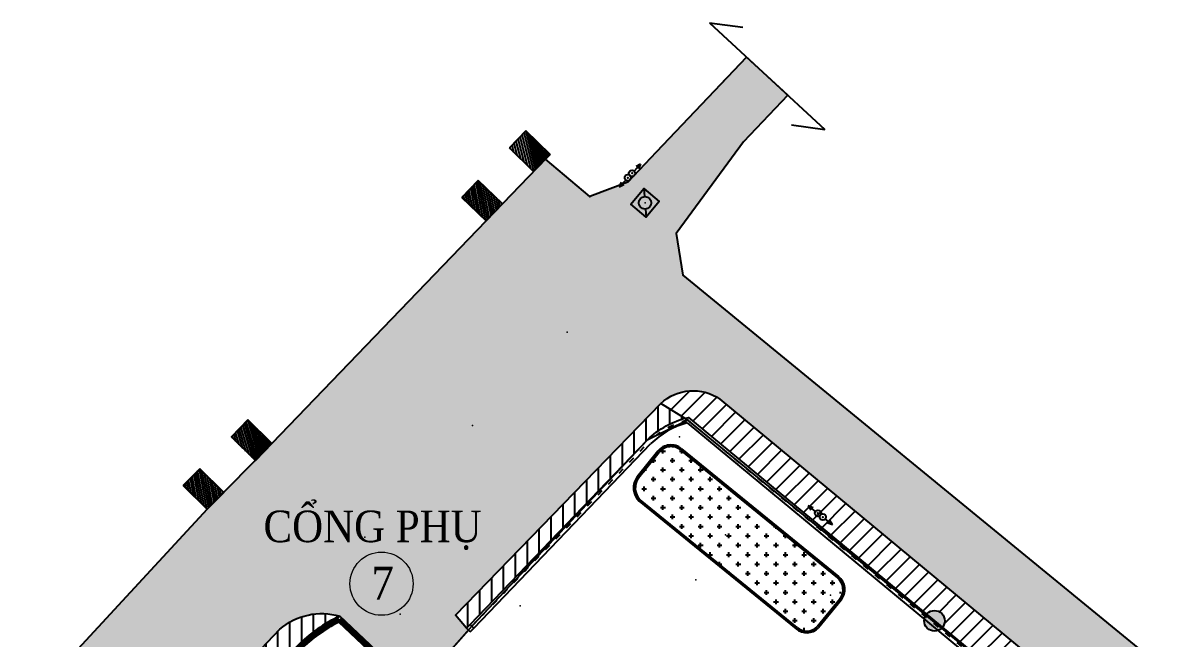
# Model space of a CAD drawing. Header units: millimetres. Extents: x 9937 to 183044, y 7127 to 109805.
# Drawn here: x 57213 to 124590, y 73303 to 109805 of the extents above; entities that cross this region are included whole.
import ezdxf

# ---------------------------------------------------------------- set-up
doc = ezdxf.new("R2010")
doc.units = ezdxf.units.MM
doc.header["$LTSCALE"] = 100
doc.linetypes.add('ACAD_ISO03W100', pattern=[30, 12, -18])
doc.layers.get('0').update_dxf_attribs({"lineweight": 9})
for name, color, linetype in [('0-khung', 7, 'Continuous'), ('BO VIA', 3, 'Continuous'), ('CAODO', 7, 'Continuous'), ('CHU', 2, 'Continuous'), ('GACH VIA HE', 3, 'Continuous'), ('HIEN', 7, 'Continuous')]:
    doc.layers.add(name, color=color, linetype=linetype)
doc.layers.add('CAY CAU', color=91, linetype='Continuous', lineweight=15)
doc.layers.add('diem', color=2, linetype='Continuous', lineweight=0)
doc.styles.add('1.5 mm Times New Roman', font='times.ttf', dxfattribs={"width": 0.9})
pattern_1 = [(103.1396731171385, (673534579.7650865, -1087301701.679338), (-121.7273493034106, -28.41570747958686), [])]
pattern_2 = [(103.8168283943983, (686355121.8685884, -1079249419.191502), (-121.383022268566, -29.85233499994269), [])]
pattern_3 = [(90, (-322361.6668058929, 1722250.069294074), (-704.8499999999998, 1.357e-13), [])]

# ---------------------------------------------------------------- blocks, each defined once
blk = doc.blocks.new('DDHT11')
for p, q in [((-0.6399861893150957, -0.0021021987777203), (-0.386764497263357, 0.0840682662092149)), ((0.9599585679825395, -0.0021021987777203), (0.7067368759308011, 0.0840682662092149)), ((-0.159986189333722, -0.0021021987777203), (-0.6399861893150957, -0.0021021987777203)), ((-0.6399861893150957, -0.0021021987777203), (-0.386764497263357, -0.088272663531825)), ((0.479958568001166, -0.0021021987777203), (0.9599585679825395, -0.0021021987777203)), ((0.9599585679825395, -0.0021021987777203), (0.7067368759308011, -0.088272663531825))]:
    blk.add_line(p, q)
for centre in [(0, 0), (0.319972378667444, 0)]:
    blk.add_circle(centre, 0.1599999999999995)
for p in [(0, 0), (0.319972378667444, 0)]:
    blk.add_point(p)
blk = doc.blocks.new('evtrter')
at = {"layer": 'diem'}
blk.add_point((457388.7079036913, -1670632.699559962), dxfattribs=at)
at = {"layer": 'GACH VIA HE'}
for p, q in [((445994.6312547059, -1663689.166590327), (447218.6149865482, -1662164.877146375)), ((448486.1398167661, -1662032.869735587), (457795.3099318443, -1669605.204225081)), ((448549.242407454, -1661955.293559808), (457858.4125225321, -1669527.628049302)), ((457926.9881296908, -1670869.567978306), (456593.3038774898, -1672517.54306729)), ((458004.7216312502, -1670932.476663996), (456667.0574554362, -1672585.369569892))]:
    blk.add_line(p, q, dxfattribs=at)
for points in [[(447140.8843808189, -1662101.964882444), (445916.89775315, -1663626.257904632)], [(446028.8757501556, -1665061.380345116), (455341.6069586416, -1672641.16043085)], [(455399.6968317283, -1672559.473944443), (446092.5624270135, -1664984.279281059)]]:
    blk.add_lwpolyline(points, dxfattribs=at)
for centre, radius, start, end in [((447918.2165005766, -1662731.055317598), 1000, 50.87414729215566, 141.0172154159501), ((447918.2165005766, -1662731.055317598), 900, 50.87414729215566, 141.0172154159501), ((446779.6987799651, -1664280.86617233), 1083.022435599559, 142.812361840521, 226.1107704100704), ((446780.2217683557, -1664281.022344373), 983.588170289463, 143.0060087401849, 225.642482182682), ((457227.3866156548, -1670303.389807092), 1000, 321.0172154159502, 50.87414729215566), ((457227.3866156548, -1670303.389807092), 900, 321.0172154159502, 50.87414729215566), ((455972.8608257792, -1671865.584157861), 999.9999999999275, 230.4427521099758, 313.9632335004259), ((455972.8608257792, -1671865.584157861), 899.9999999999275, 230.4427521099758, 313.5811429411888)]:
    blk.add_arc(centre, radius, start, end, dxfattribs=at)

msp = doc.modelspace()

# ---------------------------------------------------------------- hatches: boundary and pattern name
at = {"layer": 'BO VIA'}
h = msp.add_hatch(dxfattribs=at)
h.set_pattern_fill('AR-SAND', color=253, scale=44, style=0)
h.set_pattern_definition([(37.5, (-322361.6668058929, 1722250.069294074), (-70.4013770232981, 2153.418244249106), [0, -1698.752, 0, -1899.92, 0, -1816.1]), (7.499999999999999, (-322361.6668058929, 1722250.069294074), (1977.902445807212, 3154.030442500759), [0, -916.432, 0, -1531.112, 0, -586.7399999999999]), (327.5, (-323736.3148058928, 1722250.069294074), (3480.366429062416, 6.323612585600861), [0, -558.8, 0, -2011.68, 0, -2626.36]), (317.5, (-323736.3148058928, 1722250.069294074), (3359.648390878108, 980.8890223317511), [0, -279.4, 0, -1318.768, 0, -1508.76])])
h.paths.add_polyline_path([(98580.53283321648, 87480.9768493378), (119698.9112234845, 69990.46744665992), (140910.9928457882, 52667.78147583478), (162335.4498863198, 35029.43479826138, -0.1157157580870133), (163291.1343570807, 33898.35300872452, -0.1383604153416162), (163630.0176239893, 31726.46229260811, -0.079783906374194), (163019.0315728514, 28723.48816462839, -0.0983745176155972), (161045.7386053276, 25863.20057628909, -0.2164462790111767), (157981.2426257123, 23991.85389796202), (140413.9787755097, 23560.79611127964), (119843.3064036565, 23506.91501100105), (98996.94475182291, 23613.77413837006), (62558.66646833333, 23275.81447444321), (53216.24194138503, 23149.12998565077), (31022.71455399215, 22715.68782534473, -0.2020653777913407), (29180.16687616764, 23532.3120076363), (31654.25457568781, 28371.43951729336, -0.0227819444043218), (34060.41095794167, 31697.45522153168), (37409.8201340941, 36003.18015118549), (40477.71308032022, 39505.45339452941), (45582.11235543992, 45214.18714549462), (59000.17789995344, 59643.39921834087), (72462.40658821038, 73836.76681550639, -0.2566994672691996), (76021.20302917069, 74610.88559884136), (80587.33915142354, 70310.78456356958), (83655.01243177718, 73778.3571476352), (82898.25133442941, 74663.80637405557), (95076.49862250278, 87225.01933255394, -0.3570558508103294)], flags=16)
edge = h.paths.add_edge_path()
edge.add_line((9936.960591270705, 19140.06883670971), (11321.35000797757, 14486.31528983358))
edge.add_line((11321.35000797757, 14486.31528983358), (14588.87713927822, 14535.72465967317))
edge.add_line((14588.87713927822, 14535.72465967317), (31144.506719117, 14716.54088409315))
edge.add_line((31144.506719117, 14716.54088409315), (53348.58422184136, 15150.18908943981))
edge.add_line((53348.58422184136, 15150.18908943981), (62650.00023585354, 15276.31749745412))
edge.add_line((62650.00023585354, 15276.31749745412), (99013.53956677951, 15613.58396862098))
edge.add_line((99013.53956677951, 15613.58396862098), (119833.2796224562, 15506.86130457348))
edge.add_line((119833.2796224562, 15506.86130457348), (140522.589747956, 15561.053154669))
edge.add_line((140522.589747956, 15561.053154669), (158160.7096339884, 15993.84957542969))
edge.add_line((158160.7096339884, 15993.84957542969), (181622.9563332359, 16396.09424530016))
edge.add_line((181622.9563332359, 16396.09424530016), (183037.5699387886, 21151.44920890522))
edge.add_line((183037.5699387886, 21151.44920890522), (181972.4431422619, 24731.97181864898))
edge.add_arc((183705.2329887132, 30005.11986179557), 5550.554110798805, 222.3725409085557, 251.8091492645286, ccw=False)
edge.add_line((179604.60341328, 26264.33277590201), (167362.8415292576, 36529.76851778594))
edge.add_line((167362.8415292576, 36529.76851778594), (143601.5712274806, 56193.79749570624))
edge.add_line((143601.5712274806, 56193.79749570624), (122498.617517494, 73453.37167104823))
edge.add_line((122498.617517494, 73453.37167104823), (96388.28446533263, 94831.6235620163))
edge.add_line((96388.28446533263, 94831.6235620163), (95981.6693345051, 97301.35110467742))
edge.add_line((95981.6693345051, 97301.35110467742), (99972.03884671931, 102746.3981344574))
edge.add_line((99972.03884671931, 102746.3981344574), (102605.0241077911, 105516.1703359059))
edge.add_line((102605.0241077911, 105516.1703359059), (100163.752591066, 107769.8967999352))
edge.add_line((100163.752591066, 107769.8967999352), (94796.99152073899, 102124.3256512603))
edge.add_line((94796.99152073899, 102124.3256512603), (93123.82201968343, 100349.039527744))
edge.add_line((93123.82201968343, 100349.039527744), (90862.32733775792, 99504.53505516634))
edge.add_line((90862.32733775792, 99504.53505516634), (88222.00302591699, 101710.6031700817))
edge.add_line((88222.00302591699, 101710.6031700817), (71999.19443597196, 84850.27692186063))
edge.add_line((71999.19443597196, 84850.27692186063), (68162.07122468046, 80955.55662041808))
edge.add_line((68162.07122468046, 80955.55662041808), (47746.87694204371, 58893.47218842571))
edge.add_line((47746.87694204371, 58893.47218842571), (23088.49063164386, 32893.13091046666))
edge.add_line((23088.49063164386, 32893.13091046666), (14821.23283526057, 22940.19848268875))
edge.add_line((14821.23283526057, 22940.19848268875), (14484.71391649556, 22535.0641393899))
edge.add_line((14484.71391649556, 22535.0641393899), (10930.91114544519, 22481.32589999493))
edge.add_line((10930.91114544519, 22481.32589999493), (9936.960591270705, 19140.06883670971))
h = msp.add_hatch(dxfattribs=at)
h.set_pattern_fill('ANSI31', color=253, scale=222, style=0)
h.set_pattern_definition([(45, (-322361.6668058929, 1722250.069294074), (-498.4042147193378, 498.404214719338), [])])
h.paths.add_polyline_path([(98580.5328332159, 87480.97684933829, 0.3570558508102576), (95076.49862250278, 87225.01933255394), (96496.49369050289, 86343.91687521826, -0.0107417776923773), (96710.14607691317, 86398.11426255455), (110836.4964264416, 74729.52431599563, -0.7030904900671914), (111921.8420381633, 74339.23319864296, -0.1743357218329981), (111781.4930519609, 73948.9420812903), (118487.0910238568, 68410.0115617637), (122587.527435799, 65070.43790899938, 0.3302519457591543), (122604.4850576133, 67617.6525579628), (119698.9112234824, 69990.46744666155)])
edge = h.paths.add_edge_path(flags=16)
edge.add_ellipse((104686.210977418, 80489.47622537611), major_axis=(-146.3755025644337, 112.0181889430401), ratio=0.9999999999248143, start_angle=360.1665058740468, end_angle=718.6608765130093, ccw=False)
edge.add_ellipse((104395.7928984283, 80716.47695212554), major_axis=(-144.0476969158887, 114.9961887120501), ratio=0.9999999999258097, start_angle=181.3414866514301, end_angle=539.8358572903925, ccw=False)
edge.add_line((104249.5889594328, 80827.68121987209), (104248.5709268237, 80828.47694905987))
edge.add_ellipse((104395.7928984283, 80716.47695212554), major_axis=(-144.0476969158887, 114.9961887120501), ratio=0.9999999999258097, start_angle=181.3414866514301, end_angle=539.8358572903925, ccw=False)
edge.add_ellipse((104686.210977418, 80489.47622537611), major_axis=(-146.3755025644337, 112.0181889430401), ratio=0.9999999999248143, start_angle=360.1665058740468, end_angle=718.6608765130093, ccw=False)
edge.add_line((104830.4501874961, 80373.66017073602), (104829.4321548873, 80374.4558999238))
h = msp.add_hatch(dxfattribs=at)
h.set_pattern_fill('ANSI31', color=253, scale=222, angle=45, style=0)
h.set_pattern_definition(pattern_3)
h.paths.add_polyline_path([(94267.48119811981, 85057.49452135409, -0.1274421316000336), (96496.49369050289, 86343.91687521826), (95076.49862250284, 87225.01933255394), (82898.25133442937, 74663.80637405557), (83558.10263493669, 73912.79705170472), (83756.44581350766, 74119.20255928091)])
h = msp.add_hatch(dxfattribs=at)
h.set_pattern_fill('ANSI31', color=253, scale=222, angle=45, style=0)
h.set_pattern_definition(pattern_3)
h.paths.add_polyline_path([(73491.97688484017, 72835.44618547452, -0.0894753735094715), (76021.20302917185, 74610.88559884089, 0.2566994672692831), (72462.40658821038, 73836.76681550639), (59000.17789995053, 59643.39921833784), (45582.11235544237, 45214.18714549718), (40477.71308033174, 39505.45339454268), (37409.82013409434, 36003.18015118549), (34060.41095794097, 31697.45522153075, 0.0007226078834494), (33979.47170307674, 31595.37431194237), (34984.95672473084, 30813.21084050951), (38579.19672291382, 35046.83952467609), (41582.90928260452, 38568.98430568073), (46546.34433152294, 44103.94496633438), (60055.39121005987, 58603.77146299346)])
at = {"layer": 'CAODO'}
h = msp.add_hatch(color=253, dxfattribs=at)
edge = h.paths.add_edge_path()
edge.add_arc((111308.9947392013, 74339.23319864296), 612.847298962064, 0, 360)
at = {"layer": 'GACH VIA HE'}
h = msp.add_hatch(dxfattribs=at)
h.set_pattern_fill('CROSS', color=66, scale=88, style=0)
h.set_pattern_definition([(0, (-322361.6668058929, 1722250.069294074), (558.8, 558.8), [279.4, -838.2]), (90, (-322221.9668058929, 1722110.369294074), (-558.8, 558.8), [279.4, -838.2])])
h.paths.add_polyline_path([(96170.37344426056, 84531.35080598434, 0.4149451088751719), (94902.8486140396, 84399.34339519266), (93678.86488220026, 82875.0539512448, 0.3770533326484696), (93776.79605450745, 81579.94126051292), (103094.0339595149, 73996.52323017525, 0.3754224686723586), (104277.5375049839, 74046.67747428175), (105611.2217571852, 75694.65256326599, 0.4134823940884002), (105479.5435593389, 76959.01631649023)])
at = {"layer": 'HIEN'}
h = msp.add_hatch(dxfattribs=at)
h.set_pattern_fill('ANSI31', color=256, scale=1000, angle=58.81682839439839)
h.set_pattern_definition(pattern_2)
h.paths.add_polyline_path([(87058.14568468218, 103385.5467779336), (86087.45289859141, 102376.7080819418), (87528.65103550314, 100990.0041014589), (88499.34382191475, 101998.8427975254)])
h = msp.add_hatch(dxfattribs=at)
h.set_pattern_fill('ANSI31', color=256, scale=1000, angle=58.81682839439839)
h.set_pattern_definition(pattern_2)
h.paths.add_polyline_path([(84238.01226702298, 100454.5888476579), (83267.3194807343, 99445.75015178905), (84708.51761770749, 98059.04617140512), (85679.21040405764, 99067.88486737269)])
h = msp.add_hatch(color=256, dxfattribs=at)
h.dxf.hatch_style = 1
h.paths.add_polyline_path([(94101.42267295659, 99498.34016137663), (94058.63588339055, 99969.93128446094), (93290.24956393486, 99048.20330728218), (94211.97754117555, 98279.81698792498), (94169.19075172779, 98751.40811125445, -0.1630596547279715), (93937.36282812303, 98806.37261550617, -0.7196022509859433)])
h = msp.add_hatch(dxfattribs=at)
h.set_pattern_fill('ANSI31', color=256, scale=1000, angle=58.13967311713863)
h.set_pattern_definition(pattern_1)
h.paths.add_polyline_path([(71016.64666916046, 83852.98063397896), (71999.19443597517, 84850.2769218639), (70574.48545333475, 86253.91658882704), (69591.93768652028, 85256.62030094187)])
h = msp.add_hatch(dxfattribs=at)
h.set_pattern_fill('ANSI31', color=256, scale=1000, angle=58.13967311713863)
h.set_pattern_definition(pattern_1)
h.paths.add_polyline_path([(67719.91000885388, 83356.49257526499), (66737.36224203894, 82359.19628737983), (68162.07122467936, 80955.55662041693), (69144.61899149406, 81952.85290830208)])

# ---------------------------------------------------------------- linework, layer by layer
at = {"layer": 'BO VIA', "color": 253}
msp.add_line((96672.25482542685, 86234.85764580593), (95076.49862250278, 87225.01933255394), dxfattribs=at)
at = {"layer": 'BO VIA'}
for points in [[(100163.7525910659, 107769.8967999352), (94796.99152074836, 102124.3256512701), (93123.82201968331, 100349.039527744), (90862.32733775803, 99504.53505516634), (88222.00302591699, 101710.6031700817), (71999.19443597517, 84850.2769218639), (68162.07122467936, 80955.55662041693), (47746.87694204796, 58893.47218843013), (23088.49063164287, 32893.13091046573), (14821.23283526057, 22940.19848268875)], [(102605.0241077911, 105516.1703359059), (99972.0388467192, 102746.3981344572), (95981.6693345051, 97301.35110467742), (96388.28446533263, 94831.6235620163), (122498.617517494, 73453.37167104823), (143601.5712274715, 56193.79749571368), (167362.8415292544, 36529.7685177885), (179604.60341328, 26264.33277590201)], [(83665.65470301187, 73790.38673637994), (83665.65470301187, 73790.38673637994), (80587.33915142354, 70310.78456356958), (76021.20302917139, 74610.88559884066)]]:
    msp.add_lwpolyline(points, dxfattribs=at)
at = {"layer": 'BO VIA', "color": 253}
msp.add_lwpolyline([(102605.0241077911, 105516.1703359059), (100163.7525910659, 107769.8967999352)], dxfattribs=at)
at = {"layer": 'BO VIA'}
for points in [[(83548.58054487885, 73902.8879041064), (82898.25133442937, 74663.80637405557), (95076.49862250278, 87225.01933255394, -0.3570558508102576), (98580.5328332159, 87480.97684933829), (119698.9112234822, 69990.46744666179), (140910.9928457969, 52667.78147582756), (162335.4498863198, 35029.43479826138, -0.1157157580870133), (163291.1343570807, 33898.35300872452, -0.1383604153416163), (163630.0176239893, 31726.46229260811, -0.079783906374194), (163019.0315728514, 28723.48816462839, -0.0983745176156037), (161045.7386053275, 25863.20057628886, -14.3619057665111)], [(29180.16687616764, 23532.3120076363), (31654.25457568781, 28371.43951729336, -0.0227819444043153), (34060.41095794097, 31697.45522153075), (37409.8201340948, 36003.18015118618), (40477.71308033203, 39505.45339454292), (45582.1123554412, 45214.18714549602), (59000.1778999503, 59643.39921833761), (72462.40658821038, 73836.76681550639, -0.2566994672692695), (76021.20302917168, 74610.88559884089, -3.612540850152345)]]:
    msp.add_lwpolyline(points, format="xyb", dxfattribs=at)
msp.add_point((90862.32733775803, 99504.53505516634), dxfattribs=at)
at = {"layer": 'CAODO', "color": 253}
msp.add_lwpolyline([(122562.743135902, 65038.11372710857), (96672.25482542685, 86234.85764580593), (94267.48119811981, 85057.49452135409), (83864.60314111889, 74015.26992522576), (80587.33915142354, 70310.78456356958), (76021.20302917191, 74610.88559884089), (73491.97688484017, 72835.44618547452), (34984.9567247309, 30813.21084050951), (35729.44197244814, 29664.43400088209), (36999.55632585951, 29153.79122888483), (124335.473404878, 30117.5648178265)], dxfattribs=at)
msp.add_circle((111308.9947392013, 74339.23319864296), 612.847298962064, dxfattribs=at)
at = {"layer": 'CAY CAU', "color": 253}
msp.add_circle((78504.29496413865, 76538.91309706843), 1874.283598811728, dxfattribs=at)
at = {"layer": 'diem'}
for p in [(98796.11372243067, 106331.2073486859), (99972.0388467192, 102746.3981344572), (94796.99152074836, 102124.3256512701), (88222.00302591699, 101710.6031700817), (93123.82201968331, 100349.039527744), (93290.24956393486, 99048.20330728218), (94139.96340936783, 99125.29663165403), (94147.49232216144, 99124.14969134866), (95981.6693345051, 97301.35110467742), (96388.28446533263, 94831.6235620163), (89519.43699424982, 91455.7255454168), (95076.49862250278, 87225.01933255394), (98580.5328332159, 87480.97684933829), (96710.14607691311, 86398.11426255455), (83895.85562975948, 85911.8855731876), (94267.48119811981, 85057.49452135409), (96176.2891948995, 85241.67929706466), (71016.64666916046, 83852.98063397896), (69144.61899149406, 81952.85290830208), (97560.65455220349, 82141.92437798622), (104799.7211384993, 80634.69779991567), (77512.72818207124, 79301.2453630662), (98913.60352369549, 79434.9263948535), (97142.542619696, 76766.31911830953), (86725.97053746821, 75228.4077401245), (76021.20302917168, 74610.88559884089), (79611.55676004419, 74727.24748364068), (82898.25133442937, 74663.80637405557), (72462.40658821038, 73836.76681550639), (83548.58054487885, 73902.8879041064), (122498.617517494, 73453.37167104823)]:
    msp.add_point(p, dxfattribs=at)
at = {"layer": 'HIEN'}
for p, q in [((97959.45254477055, 109804.8565799699), (104809.3241540865, 103481.2105558712)), ((97959.45254477055, 109804.8565799699), (99941.19451018504, 109535.2294623681)), ((87058.14568468218, 103385.5467779336), (86087.45289859141, 102376.7080819418)), ((88499.34382191475, 101998.8427975254), (87058.14568468218, 103385.5467779336)), ((102827.582188672, 103750.8376734729), (104809.3241540865, 103481.2105558712)), ((87528.65103550314, 100990.0041014589), (86087.45289859141, 102376.7080819418)), ((88499.34382191475, 101998.8427975254), (87528.65103550314, 100990.0041014589)), ((84238.01226702298, 100454.5888476579), (83267.3194807343, 99445.75015178905)), ((85679.21040405764, 99067.88486737269), (84238.01226702298, 100454.5888476579)), ((94058.63588339055, 99969.93128446117), (94101.4226729587, 99498.34016135405)), ((84708.51761770749, 98059.04617140512), (83267.3194807343, 99445.75015178905)), ((85679.21040405764, 99067.88486737269), (84708.51761770749, 98059.04617140512)), ((94169.19075173035, 98751.40811123), (94211.97754117532, 98279.81698792521)), ((70574.48545333475, 86253.91658882704), (69591.93768652028, 85256.62030094187)), ((71999.19443597517, 84850.2769218639), (70574.48545333475, 86253.91658882704)), ((96635.46176513296, 86070.69390570722), (118296.8364312505, 68178.05409384263)), ((71016.64666916046, 83852.98063397896), (69591.93768652028, 85256.62030094187)), ((71999.19443597517, 84850.2769218639), (71016.64666916046, 83852.98063397896)), ((83972.76046880509, 73911.33729084977), (94480.8030613988, 84846.51480846643)), ((67719.91000885388, 83356.49257526499), (66737.36224203894, 82359.19628737983)), ((69144.61899149406, 81952.85290830208), (67719.91000885388, 83356.49257526499)), ((68162.07122467936, 80955.55662041693), (66737.36224203894, 82359.19628737983)), ((69144.61899149406, 81952.85290830208), (68162.07122467936, 80955.55662041693)), ((83548.58054487885, 73902.8879041064), (83756.44581350766, 74119.20255928091)), ((83972.76046880509, 73911.33729084977), (83756.44581337144, 74119.2025595028)), ((83764.89520031249, 73695.02263545361), (83548.58054487885, 73902.8879041064)), ((83764.89520031249, 73695.02263545361), (83972.76046880509, 73911.33729084977))]:
    msp.add_line(p, q, dxfattribs=at)
at = {"layer": 'HIEN', "linetype": 'ACAD_ISO03W100', "ltscale": 0.3}
for p, q in [((96672.25482542685, 86234.85764580593), (118391.9637275511, 68294.0328278055)), ((83864.60314111889, 74015.26992522576), (94374.1534009116, 84952.01639411016))]:
    msp.add_line(p, q, dxfattribs=at)
at = {"layer": 'HIEN'}
msp.add_lwpolyline([(93290.24956393486, 99048.20330728218), (94058.63588339055, 99969.93128446117), (94980.36386063103, 99201.5449651042), (94211.97754117532, 98279.81698792521)], close=True, dxfattribs=at)
for points in [[(83756.44581337144, 74119.2025595028), (94267.48119811981, 85057.49452135409, -0.1383733361692299), (96710.14607691311, 86398.11426255455), (118487.0910238515, 68410.0115617679), (122587.5275210083, 65070.43783960119)], [(80368.9403010787, 70516.45892304857), (76021.20302917168, 74610.88559884089, 0.0894753735094673), (73491.97688484017, 72835.44618547452), (60055.39121004508, 58603.77146297762), (46546.34433152794, 44103.94496633974), (41582.90928260434, 38568.9843056805), (38579.19672292553, 35046.83952468983), (34984.9567247309, 30813.21084050951, 0.3167547870420334), (36999.55632585951, 29153.79122888483), (51854.46015569765, 29303.12375951023), (76567.05209889414, 29580.33927978925), (115754.9786343943, 29925.86279713107)], [(80163.26594169845, 70298.06007264205), (75965.08427030093, 74251.64465019642, 0.0833196947536474), (73707.66265522887, 72626.89785262477), (60274.21190313377, 58398.54355717986), (46767.78852198098, 43901.53296977188), (41808.75168899389, 38371.47696775152), (38807.67839460948, 34852.42698155018), (35320.99376645463, 30745.48697156622, 0.2935601654568191), (37009.83890814998, 29453.90975538432), (51851.26978815498, 29603.1068458024), (76564.04705101473, 29880.32444504113), (115750.0719801147, 30225.83119561733)]]:
    msp.add_lwpolyline(points, format="xyb", dxfattribs=at)
at = {"layer": 'HIEN', "const_width": 300}
msp.add_lwpolyline([(80266.10312138835, 70407.25949784533), (75992.66203148814, 74431.7186824528, 0.0864434252620474), (73599.82514667779, 72731.17771369475), (60164.80155658967, 58501.15751007875), (46657.06642678507, 44002.73896810529), (41695.83048579923, 38470.23063671589), (38693.4375587675, 34949.63325311989), (35151.73241523409, 30777.88498544018, 0.3057949301867487), (37004.57947441761, 29303.84930447419), (51852.86497192655, 29453.11530265608), (76565.54957495455, 29730.33186241542), (115753.6561220857, 30075.85696687945)], format="xyb", dxfattribs=at)
at = {"layer": 'HIEN'}
msp.add_circle((94135.30671221495, 99124.87413630424), 375, dxfattribs=at)
at = {"layer": 'HIEN', "linetype": 'ACAD_ISO03W100', "ltscale": 0.3}
msp.add_arc((97864.54347441893, 81399.1259044956), 4980.547529783394, 103.8504856813866, 134.4915840686953, dxfattribs=at)
at = {"layer": 'HIEN'}
msp.add_arc((97864.54347441404, 81399.12590455334), 4830.547529783272, 104.7403706686018, 134.4661666998746, dxfattribs=at)

# ---------------------------------------------------------------- block references
at = {"layer": 'CHU', "color": 253}
msp.add_blockref('evtrter', (-352240.0228327529, 1746498.852947425), dxfattribs=at)
at = {"layer": 'HIEN', "yscale": 1152, "zscale": 1152}
for p, xscale, rotation in [((93114.33316144031, 100611.2425676621), 1152.000000038374, 46.69616281875966), ((104395.7928984283, 80716.47695212554), 1152.000000085566, 321.9875974669111)]:
    msp.add_blockref('DDHT11', p, dxfattribs=dict(at, xscale=xscale, rotation=rotation))

# ---------------------------------------------------------------- texts
at = {"layer": '0-khung', "style": '1.5 mm Times New Roman', "width": 0.9}
for s, height, p in [('CỔNG PHỤ', 1872.809164799999, (71500.37408286508, 79002.03434044286)), ('7', 1966.449623039999, (77898.89292109327, 75587.83161484194))]:
    msp.add_text(s, height=height, dxfattribs=at).set_placement(p)

doc.saveas('drawing.dxf')
